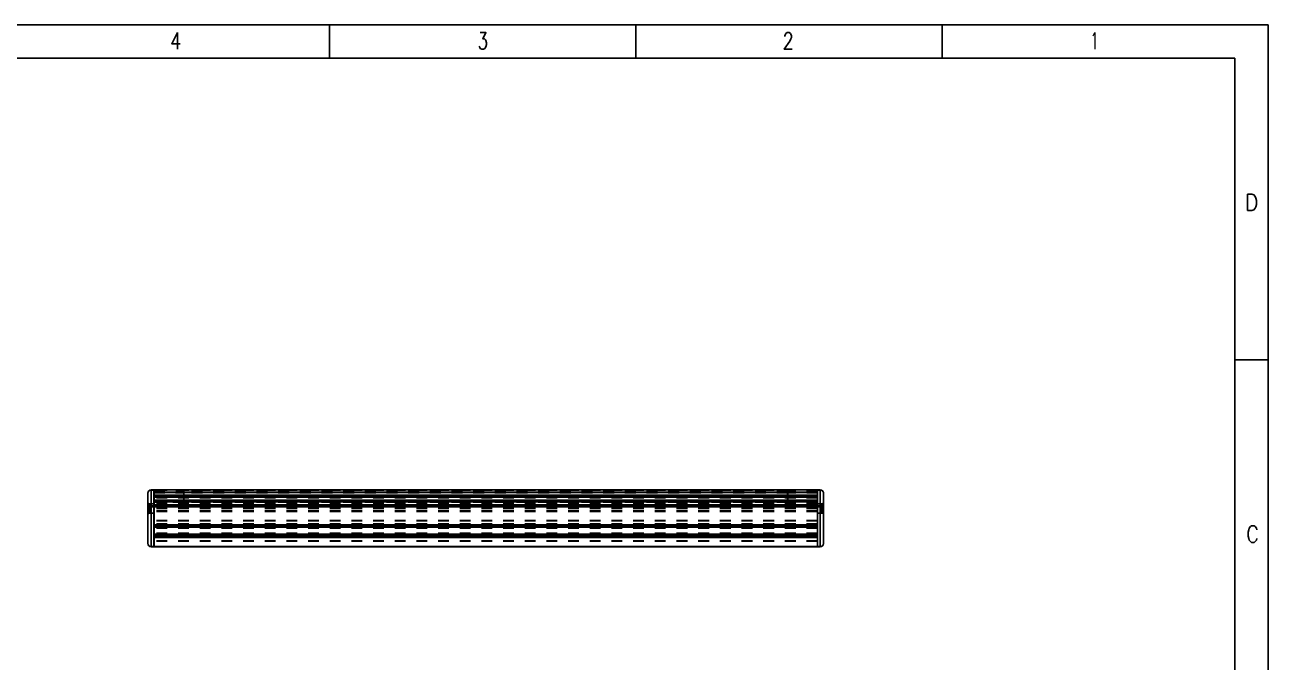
# Model space of a CAD drawing. Extents: x 14 to 580, y 14 to 406.
# Drawn here: x 205.1 to 580, y 213.9 to 406 of the extents above; entities that cross this region are included whole.
import ezdxf
from ezdxf.enums import TextEntityAlignment as Align

# ---------------------------------------------------------------- set-up
doc = ezdxf.new("R2010")
doc.units = 0
doc.header["$LTSCALE"] = 32.67
doc.linetypes.add('HIDDEN', pattern=[0.2, 0.1, -0.1])
for name, color, linetype in [('AP-090-ENDCAP2', 7, 'CONTINUOUS'), ('AP-090-ENDCAP3', 7, 'CONTINUOUS'), ('AP0099', 7, 'CONTINUOUS'), ('AP090-BASE2', 7, 'CONTINUOUS'), ('AP090-BASE3', 7, 'CONTINUOUS'), ('AP090-DIFFUSE3', 7, 'CONTINUOUS')]:
    doc.layers.add(name, color=color, linetype=linetype)
doc.styles.add('TEXTSTYLE_2', font='TXT.TTF')

msp = doc.modelspace()

# ---------------------------------------------------------------- linework, layer by layer
at = {"layer": 'AP-090-ENDCAP2', "color": 7}
for p, q in [((242.233, 249.705), (242.233, 264.849)), ((243.233, 248.705), (243.233, 265.849)), ((243.233, 265.849), (244.083, 265.849)), ((243.233, 265.79), (244.033, 265.79)), ((244.033, 248.705), (244.033, 265.849)), ((244.033, 265.46), (244.083, 265.46)), ((444.933, 265.849), (444.083, 265.849)), ((444.133, 265.46), (444.083, 265.46)), ((444.133, 248.705), (444.133, 265.849)), ((444.933, 265.79), (444.133, 265.79)), ((444.933, 265.849), (444.933, 248.705)), ((445.933, 264.849), (445.933, 249.705)), ((243.233, 260.99), (244.033, 260.99)), ((243.233, 260.707), (244.033, 260.707)), ((244.033, 262.271), (244.083, 262.271)), ((244.033, 262.149), (244.083, 262.149)), ((444.133, 262.271), (444.083, 262.271)), ((444.133, 262.149), (444.083, 262.149)), ((444.933, 260.99), (444.133, 260.99)), ((444.933, 260.707), (444.133, 260.707)), ((244.033, 248.734), (243.233, 248.734)), ((244.033, 248.705), (243.233, 248.705)), ((444.133, 248.734), (444.933, 248.734)), ((444.133, 248.705), (444.933, 248.705))]:
    msp.add_line(p, q, dxfattribs=at)
for points in [[(242.233, 264.849), (242.244, 264.985), (242.271, 265.105), (242.31, 265.211), (242.361, 265.309), (242.422, 265.399), (242.492, 265.481), (242.573, 265.556), (242.667, 265.625), (242.776, 265.686), (242.906, 265.738), (243.059, 265.776), (243.233, 265.79)], [(444.933, 265.79), (445.108, 265.776), (445.261, 265.738), (445.391, 265.686), (445.5, 265.625), (445.593, 265.556), (445.674, 265.481), (445.745, 265.399), (445.806, 265.309), (445.856, 265.211), (445.896, 265.105), (445.923, 264.985), (445.933, 264.849)], [(243.233, 260.99), (242.949, 260.984), (242.678, 260.966), (242.449, 260.937), (242.292, 260.897), (242.233, 260.849)], [(242.233, 260.849), (242.292, 260.801), (242.449, 260.761), (242.678, 260.731), (242.949, 260.713), (243.233, 260.707)], [(445.933, 260.849), (445.874, 260.897), (445.717, 260.937), (445.489, 260.966), (445.218, 260.984), (444.933, 260.99)], [(444.933, 260.707), (445.218, 260.713), (445.489, 260.731), (445.717, 260.761), (445.874, 260.801), (445.933, 260.849)], [(243.233, 248.734), (243.059, 248.749), (242.906, 248.788), (242.777, 248.842), (242.668, 248.905), (242.575, 248.975), (242.494, 249.052), (242.423, 249.136), (242.362, 249.228), (242.312, 249.328), (242.272, 249.438), (242.244, 249.562), (242.233, 249.705)], [(445.933, 249.705), (445.922, 249.562), (445.895, 249.438), (445.855, 249.328), (445.804, 249.228), (445.743, 249.136), (445.673, 249.052), (445.592, 248.975), (445.499, 248.905), (445.39, 248.842), (445.26, 248.788), (445.108, 248.749), (444.933, 248.734)]]:
    msp.add_lwpolyline(points, dxfattribs=at)
for centre, start, end in [((243.233, 264.849), 90, 180), ((444.933, 264.849), 0, 90), ((243.233, 249.705), 180, 270), ((444.933, 249.705), 270, 360)]:
    msp.add_arc(centre, 1, start, end, dxfattribs=at)
at = {"layer": 'AP-090-ENDCAP3', "color": 8, "linetype": 'HIDDEN'}
for p, q in [((253.033, 265.049), (244.033, 265.049)), ((244.033, 264.9), (253.033, 264.9)), ((253.033, 265.849), (244.083, 265.849)), ((244.083, 265.46), (253.033, 265.46)), ((253.033, 262.149), (253.033, 265.849)), ((444.083, 265.849), (435.133, 265.849)), ((435.133, 265.849), (435.133, 262.149)), ((444.083, 265.46), (435.133, 265.46)), ((444.133, 265.049), (435.133, 265.049)), ((444.133, 264.9), (435.133, 264.9)), ((242.678, 260.731), (242.449, 260.761)), ((242.733, 261.649), (242.733, 258.849)), ((244.033, 261.649), (242.733, 261.649)), ((244.033, 258.849), (242.733, 258.849)), ((242.949, 260.984), (243.233, 260.99)), ((243.233, 260.707), (242.949, 260.713)), ((244.033, 262.223), (253.033, 262.223)), ((244.083, 262.271), (253.033, 262.271)), ((253.033, 262.149), (244.083, 262.149)), ((444.083, 262.271), (435.133, 262.271)), ((444.133, 262.223), (435.133, 262.223)), ((444.083, 262.149), (435.133, 262.149)), ((445.433, 261.649), (444.133, 261.649)), ((445.433, 258.849), (444.133, 258.849)), ((444.933, 260.99), (445.218, 260.984)), ((445.218, 260.713), (444.933, 260.707)), ((445.433, 261.649), (445.433, 258.849)), ((445.489, 260.966), (445.717, 260.937))]:
    msp.add_line(p, q, dxfattribs=at)
for centre, start, end in [((242.733, 262.149), 180, 270), ((242.733, 258.349), 90, 180), ((445.433, 262.149), 270, 360), ((445.433, 258.349), 0, 90)]:
    msp.add_arc(centre, 0.5, start, end, dxfattribs=at)
at = {"layer": 'AP0099', "color": 7}
for p, q in [((14, 406), (580, 406)), ((297, 396), (297, 406)), ((389.333, 406), (389.333, 396)), ((481.667, 396), (481.667, 406)), ((580, 14), (580, 406)), ((24, 396), (570, 396)), ((570, 124.5), (570, 396)), ((570, 305), (580, 305))]:
    msp.add_line(p, q, dxfattribs=at)
at = {"layer": 'AP090-BASE2', "color": 7}
for p, q in [((244.083, 252.003), (244.083, 265.849)), ((444.083, 265.849), (244.083, 265.849)), ((444.083, 265.819), (244.083, 265.819)), ((444.083, 265.162), (244.083, 265.162)), ((444.083, 265.021), (244.083, 265.021)), ((444.083, 264.201), (244.083, 264.201)), ((444.083, 264.172), (244.083, 264.172)), ((444.083, 263.748), (244.083, 263.748)), ((444.083, 263.606), (244.083, 263.606)), ((444.083, 262.787), (244.083, 262.787)), ((444.083, 262.758), (244.083, 262.758)), ((444.083, 252.003), (444.083, 265.849)), ((444.083, 262.334), (244.083, 262.334)), ((444.083, 262.192), (244.083, 262.192)), ((444.083, 261.373), (244.083, 261.373)), ((444.083, 261.344), (244.083, 261.344)), ((444.083, 260.919), (244.083, 260.919)), ((444.083, 260.778), (244.083, 260.778)), ((444.083, 255.263), (244.083, 255.263)), ((444.083, 255.233), (244.083, 255.233)), ((444.083, 255.121), (244.083, 255.121)), ((444.083, 254.98), (244.083, 254.98)), ((444.083, 254.697), (244.083, 254.697)), ((444.083, 254.556), (244.083, 254.556)), ((444.083, 252.465), (244.083, 252.465)), ((444.083, 252.436), (244.083, 252.436)), ((244.083, 248.705), (244.083, 251.865)), ((444.083, 251.865), (244.083, 251.865)), ((444.083, 251.836), (244.083, 251.836)), ((444.083, 251.617), (244.083, 251.617)), ((444.083, 251.475), (244.083, 251.475)), ((444.083, 248.705), (444.083, 251.865)), ((444.083, 248.734), (244.083, 248.734)), ((444.083, 248.705), (244.083, 248.705))]:
    msp.add_line(p, q, dxfattribs=at)
at = {"layer": 'AP090-BASE3', "color": 8, "linetype": 'HIDDEN'}
for p, q in [((444.083, 265.727), (244.083, 265.727)), ((444.083, 263.571), (244.083, 263.571)), ((444.083, 263.43), (244.083, 263.43)), ((444.083, 262.723), (244.083, 262.723)), ((444.083, 262.693), (244.083, 262.693)), ((444.083, 262.475), (244.083, 262.475)), ((444.083, 262.049), (244.083, 262.049)), ((444.083, 261.926), (244.083, 261.926)), ((444.083, 261.826), (244.083, 261.826)), ((444.083, 261.627), (244.083, 261.627)), ((444.083, 261.597), (244.083, 261.597)), ((444.083, 261.061), (244.083, 261.061)), ((444.083, 261.026), (244.083, 261.026)), ((444.083, 260.926), (244.083, 260.926)), ((444.083, 260.897), (244.083, 260.897)), ((444.083, 260.212), (244.083, 260.212)), ((444.083, 260.183), (244.083, 260.183)), ((444.083, 259.505), (244.083, 259.505)), ((444.083, 259.364), (244.083, 259.364)), ((444.083, 256.656), (244.083, 256.656)), ((444.083, 256.626), (244.083, 256.626)), ((444.083, 256.526), (244.083, 256.526)), ((444.083, 255.575), (244.083, 255.575)), ((444.083, 255.545), (244.083, 255.545)), ((444.083, 255.426), (244.083, 255.426)), ((444.083, 255.326), (244.083, 255.326)), ((444.083, 255.226), (244.083, 255.226)), ((444.083, 254.326), (244.083, 254.326)), ((444.083, 252.779), (244.083, 252.779)), ((444.083, 252.685), (244.083, 252.685)), ((244.083, 251.865), (244.083, 252.003)), ((444.083, 251.862), (244.083, 251.862)), ((444.083, 251.826), (244.083, 251.826)), ((444.083, 251.626), (244.083, 251.626)), ((444.083, 251.526), (244.083, 251.526)), ((444.083, 251.865), (444.083, 252.003)), ((444.083, 250.526), (244.083, 250.526)), ((444.083, 250.426), (244.083, 250.426)), ((444.083, 248.805), (244.083, 248.805))]:
    msp.add_line(p, q, dxfattribs=at)
at = {"layer": 'AP090-DIFFUSE3', "color": 8, "linetype": 'HIDDEN'}
for p, q in [((253.083, 262.149), (253.083, 265.849)), ((435.083, 265.849), (253.083, 265.849)), ((435.083, 265.46), (253.083, 265.46)), ((435.083, 265.049), (253.083, 265.049)), ((435.083, 264.9), (253.083, 264.9)), ((435.083, 262.149), (435.083, 265.849)), ((435.083, 262.271), (253.083, 262.271)), ((435.083, 262.223), (253.083, 262.223)), ((435.083, 262.149), (253.083, 262.149))]:
    msp.add_line(p, q, dxfattribs=at)

# ---------------------------------------------------------------- texts
at = {"layer": 'AP0099', "color": 7, "style": 'TEXTSTYLE_2', "width": 0.785714}
for s, p in [('4', (252.301, 398.659)), ('2', (436.967, 398.659))]:
    msp.add_text(s, height=5, dxfattribs=at).set_placement(p, align=Align.RIGHT)
at = {"layer": 'AP0099', "color": 7, "style": 'TEXTSTYLE_2'}
for s, width, p in [('3', 0.714286, (341.699, 398.659)), ('1', 0.571429, (526.366, 398.659)), ('D', 0.904762, (573, 350))]:
    msp.add_text(s, height=5, dxfattribs=dict(at, width=width)).set_placement(p)
at = {"layer": 'AP0099', "color": 7, "style": 'TEXTSTYLE_2', "text_generation_flag": 2, "width": 0.833333}
msp.add_text('C', height=5, rotation=180, dxfattribs=at).set_placement((577.167, 255), align=Align.RIGHT)

doc.saveas('drawing.dxf')
